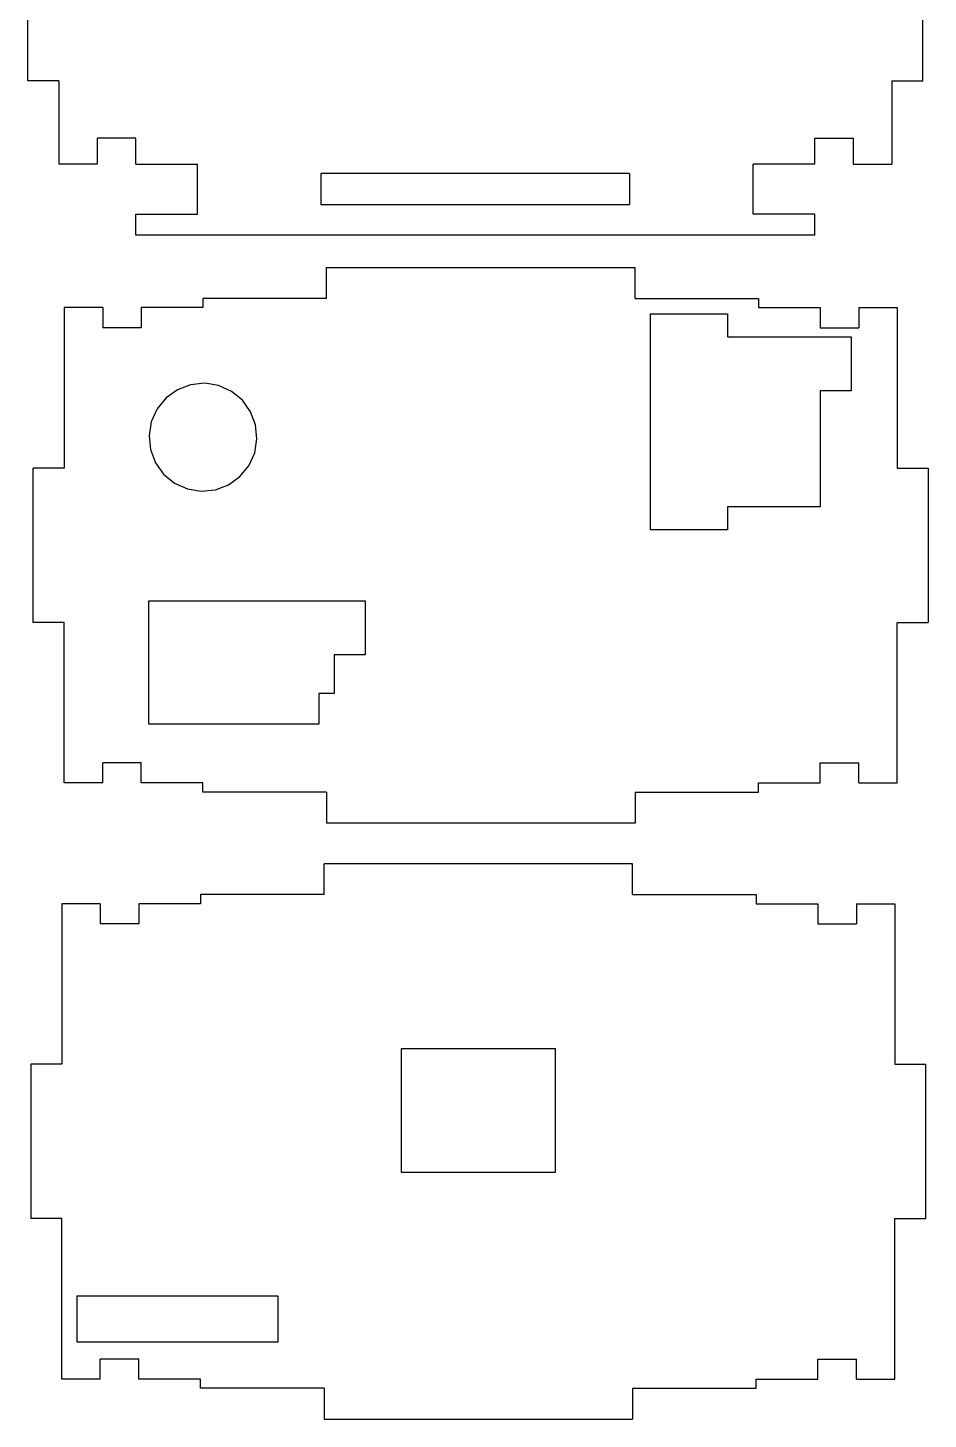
# Model space of a CAD drawing. Header units: metres. Extents: x -60 to 110, y 118 to 308.
# Drawn here: x -60.2 to -1.8, y 121.3 to 211.5 of the extents above; entities that cross this region are included whole.
import ezdxf

# ---------------------------------------------------------------- set-up
doc = ezdxf.new("R2010")
doc.units = ezdxf.units.M

msp = doc.modelspace()

# ---------------------------------------------------------------- linework, layer by layer
at = {"layer": 'Difference'}
for p, q in [((-60.168, 208.05, -2), (-60.168, 228.05, -2)), ((-60.168, 208.05), (-60.168, 228.05)), ((-2.168, 208.05), (-2.168, 228.05)), ((-2.168, 208.05, -2), (-2.168, 228.05, -2)), ((-58.168, 208.05, -2), (-60.168, 208.05, -2)), ((-58.168, 208.05), (-60.168, 208.05)), ((-60.168, 208.05), (-60.168, 208.05, -2)), ((-58.168, 208.05, -2), (-58.168, 202.65, -2)), ((-58.168, 208.05), (-58.168, 202.65)), ((-58.168, 208.05), (-58.168, 208.05, -2)), ((-4.168, 208.05), (-2.168, 208.05)), ((-4.168, 208.05, -2), (-2.168, 208.05, -2)), ((-4.168, 208.05), (-4.168, 208.05, -2)), ((-4.168, 208.05, -2), (-4.168, 202.65, -2)), ((-4.168, 208.05), (-4.168, 202.65)), ((-2.168, 208.05), (-2.168, 208.05, -2)), ((-55.668, 204.35, -2), (-55.668, 202.65, -2)), ((-53.168, 204.35, -2), (-55.668, 204.35, -2)), ((-53.168, 204.35), (-55.668, 204.35)), ((-55.668, 204.35), (-55.668, 202.65)), ((-55.668, 204.35), (-55.668, 204.35, -2)), ((-53.168, 202.65, -2), (-53.168, 204.35, -2)), ((-53.168, 202.65), (-53.168, 204.35)), ((-53.168, 204.35), (-53.168, 204.35, -2)), ((-9.168, 202.65, -2), (-9.168, 204.35, -2)), ((-9.168, 204.35, -2), (-6.668, 204.35, -2)), ((-9.168, 204.35), (-6.668, 204.35)), ((-9.168, 204.35), (-9.168, 204.35, -2)), ((-9.168, 202.65), (-9.168, 204.35)), ((-6.668, 204.35, -2), (-6.668, 202.65, -2)), ((-6.668, 204.35), (-6.668, 204.35, -2)), ((-6.668, 204.35), (-6.668, 202.65)), ((-55.668, 202.65, -2), (-58.168, 202.65, -2)), ((-58.168, 202.65), (-58.168, 202.65, -2)), ((-55.668, 202.65), (-58.168, 202.65)), ((-55.668, 202.65), (-55.668, 202.65, -2)), ((-53.168, 202.65, -2), (-49.168, 202.65, -2)), ((-53.168, 202.65), (-49.168, 202.65)), ((-53.168, 202.65), (-53.168, 202.65, -2)), ((-49.168, 199.405, -2), (-49.168, 202.65, -2)), ((-49.168, 199.405), (-49.168, 202.65)), ((-49.168, 202.65), (-49.168, 202.65, -2)), ((-21.168, 202.05), (-41.168, 202.05)), ((-21.168, 202.05, -2), (-41.168, 202.05, -2)), ((-41.168, 202.05), (-41.168, 202.05, -2)), ((-41.168, 202.05, -2), (-41.168, 200.05, -2)), ((-41.168, 202.05), (-41.168, 200.05)), ((-21.168, 202.05), (-21.168, 202.05, -2)), ((-21.168, 202.05, -2), (-21.168, 200.05, -2)), ((-21.168, 202.05), (-21.168, 200.05)), ((-9.168, 202.65), (-13.168, 202.65)), ((-9.168, 202.65, -2), (-13.168, 202.65, -2)), ((-13.168, 202.65), (-13.168, 202.65, -2)), ((-13.168, 199.405, -2), (-13.168, 202.65, -2)), ((-13.168, 199.405), (-13.168, 202.65)), ((-9.168, 202.65), (-9.168, 202.65, -2)), ((-6.668, 202.65), (-4.168, 202.65)), ((-6.668, 202.65, -2), (-4.168, 202.65, -2)), ((-6.668, 202.65), (-6.668, 202.65, -2)), ((-4.168, 202.65), (-4.168, 202.65, -2)), ((-53.168, 199.405, -2), (-49.168, 199.405, -2)), ((-53.168, 198.05, -2), (-53.168, 199.405, -2)), ((-53.168, 198.05), (-53.168, 199.405)), ((-53.168, 199.405), (-53.168, 199.405, -2)), ((-53.168, 199.405), (-49.168, 199.405)), ((-49.168, 199.405), (-49.168, 199.405, -2)), ((-41.168, 200.05, -2), (-21.168, 200.05, -2)), ((-41.168, 200.05), (-21.168, 200.05)), ((-41.168, 200.05), (-41.168, 200.05, -2)), ((-21.168, 200.05), (-21.168, 200.05, -2)), ((-9.168, 199.405, -2), (-13.168, 199.405, -2)), ((-13.168, 199.405), (-13.168, 199.405, -2)), ((-9.168, 199.405), (-13.168, 199.405)), ((-9.168, 198.05, -2), (-9.168, 199.405, -2)), ((-9.168, 198.05), (-9.168, 199.405)), ((-9.168, 199.405), (-9.168, 199.405, -2)), ((-9.168, 198.05, -2), (-53.168, 198.05, -2)), ((-9.168, 198.05), (-53.168, 198.05)), ((-53.168, 198.05), (-53.168, 198.05, -2)), ((-9.168, 198.05), (-9.168, 198.05, -2))]:
    msp.add_line(p, q, dxfattribs=at)
at = {"layer": 'Group#8'}
for p, q in [((-40.969, 155.319, 0), (-40.969, 157.319, 0)), ((-20.969, 157.319, 0), (-40.969, 157.319, 0)), ((-40.969, 157.319, -2), (-40.969, 157.319, 0)), ((-40.969, 155.319, -2), (-40.969, 157.319, -2)), ((-20.969, 157.319, -2), (-40.969, 157.319, -2)), ((-20.969, 155.319, 0), (-20.969, 157.319, 0)), ((-20.969, 157.319, -2), (-20.969, 157.319, 0)), ((-20.969, 155.319, -2), (-20.969, 157.319, -2)), ((-40.969, 155.319, 0), (-48.969, 155.319, 0)), ((-48.969, 155.319, 0), (-48.969, 154.719, 0)), ((-48.969, 155.319, -2), (-48.969, 155.319, 0)), ((-48.969, 155.319, -2), (-48.969, 154.719, -2)), ((-40.969, 155.319, -2), (-48.969, 155.319, -2)), ((-40.969, 155.319, -2), (-40.969, 155.319, 0)), ((-20.969, 155.319, 0), (-12.969, 155.319, 0)), ((-20.969, 155.319, -2), (-20.969, 155.319, 0)), ((-20.969, 155.319, -2), (-12.969, 155.319, -2)), ((-12.969, 155.319, 0), (-12.969, 154.719, 0)), ((-12.969, 155.319, -2), (-12.969, 155.319, 0)), ((-12.969, 155.319, -2), (-12.969, 154.719, -2)), ((-57.969, 154.719, 0), (-57.969, 144.319, 0)), ((-55.469, 154.719, 0), (-57.969, 154.719, 0)), ((-57.969, 154.719, -2), (-57.969, 154.719, 0)), ((-57.969, 154.719, -2), (-57.969, 144.319, -2)), ((-55.469, 154.719, -2), (-57.969, 154.719, -2)), ((-55.469, 154.719, 0), (-55.469, 153.419, 0)), ((-55.469, 154.719, -2), (-55.469, 154.719, 0)), ((-55.469, 154.719, -2), (-55.469, 153.419, -2)), ((-48.969, 154.719, 0), (-52.969, 154.719, 0)), ((-52.969, 154.719, 0), (-52.969, 153.419, 0)), ((-52.969, 154.719, -2), (-52.969, 154.719, 0)), ((-52.969, 154.719, -2), (-52.969, 153.419, -2)), ((-48.969, 154.719, -2), (-52.969, 154.719, -2)), ((-48.969, 154.719, -2), (-48.969, 154.719, 0)), ((-12.969, 154.719, 0), (-8.969, 154.719, 0)), ((-12.969, 154.719, -2), (-12.969, 154.719, 0)), ((-12.969, 154.719, -2), (-8.969, 154.719, -2)), ((-8.969, 154.719, 0), (-8.969, 153.419, 0)), ((-8.969, 154.719, -2), (-8.969, 154.719, 0)), ((-8.969, 154.719, -2), (-8.969, 153.419, -2)), ((-6.469, 154.719, 0), (-3.969, 154.719)), ((-6.469, 154.719, 0), (-6.469, 153.419, 0)), ((-6.469, 154.719, -2), (-6.469, 154.719, 0)), ((-6.469, 154.719, -2), (-6.469, 153.419, -2)), ((-6.469, 154.719, -2), (-3.969, 154.719, -2)), ((-3.969, 154.719), (-3.969, 144.319)), ((-3.969, 154.719, -2), (-3.969, 154.719)), ((-3.969, 154.719, -2), (-3.969, 144.319, -2)), ((-52.969, 153.419, 0), (-55.469, 153.419, 0)), ((-55.469, 153.419, -2), (-55.469, 153.419, 0)), ((-52.969, 153.419, -2), (-55.469, 153.419, -2)), ((-52.969, 153.419, -2), (-52.969, 153.419, 0)), ((-8.969, 153.419, 0), (-6.469, 153.419, 0)), ((-8.969, 153.419, -2), (-8.969, 153.419, 0)), ((-8.969, 153.419, -2), (-6.469, 153.419, -2)), ((-6.469, 153.419, -2), (-6.469, 153.419, 0)), ((-25.969, 145.319, -2), (-35.969, 145.319, -2)), ((-35.969, 145.319, 0), (-35.969, 137.319, 0)), ((-25.969, 145.319, 0), (-35.969, 145.319, 0)), ((-35.969, 145.319, -2), (-35.969, 145.319, 0)), ((-35.969, 145.319, -2), (-35.969, 137.319, -2)), ((-25.969, 137.319, -2), (-25.969, 145.319, -2)), ((-25.969, 137.319, 0), (-25.969, 145.319, 0)), ((-25.969, 145.319, -2), (-25.969, 145.319, 0)), ((-59.969, 144.319, 0), (-59.969, 134.319, 0)), ((-57.969, 144.319, 0), (-59.969, 144.319, 0)), ((-59.969, 144.319, -2), (-59.969, 144.319, 0)), ((-59.969, 144.319, -2), (-59.969, 134.319, -2)), ((-57.969, 144.319, -2), (-59.969, 144.319, -2)), ((-57.969, 144.319, -2), (-57.969, 144.319, 0)), ((-3.969, 144.319), (-1.969, 144.319, 0)), ((-3.969, 144.319, -2), (-3.969, 144.319)), ((-3.969, 144.319, -2), (-1.969, 144.319, -2)), ((-1.969, 134.319, 0), (-1.969, 144.319, 0)), ((-1.969, 144.319, -2), (-1.969, 144.319, 0)), ((-1.969, 134.319, -2), (-1.969, 144.319, -2)), ((-35.969, 137.319, -2), (-25.969, 137.319, -2)), ((-35.969, 137.319, 0), (-25.969, 137.319, 0)), ((-35.969, 137.319, -2), (-35.969, 137.319, 0)), ((-25.969, 137.319, -2), (-25.969, 137.319, 0)), ((-57.969, 134.319, 0), (-59.969, 134.319, 0)), ((-59.969, 134.319, -2), (-59.969, 134.319, 0)), ((-57.969, 134.319, -2), (-59.969, 134.319, -2)), ((-57.969, 123.919, 0), (-57.969, 134.319, 0)), ((-57.969, 134.319, -2), (-57.969, 134.319, 0)), ((-57.969, 123.919, -2), (-57.969, 134.319, -2)), ((-3.969, 123.919), (-3.969, 134.319)), ((-3.969, 134.319), (-1.969, 134.319, 0)), ((-3.969, 134.319, -2), (-3.969, 134.319)), ((-3.969, 134.319, -2), (-1.969, 134.319, -2)), ((-3.969, 123.919, -2), (-3.969, 134.319, -2)), ((-1.969, 134.319, -2), (-1.969, 134.319, 0)), ((-56.969, 126.319, 0), (-56.969, 129.319, 0)), ((-56.969, 129.319, 0), (-43.969, 129.319, 0)), ((-56.969, 129.319, -2), (-56.969, 129.319, 0)), ((-56.969, 129.319, -2), (-43.969, 129.319, -2)), ((-56.969, 126.319, -2), (-56.969, 129.319, -2)), ((-43.969, 129.319, 0), (-43.969, 126.319, 0)), ((-43.969, 129.319, -2), (-43.969, 129.319, 0)), ((-43.969, 129.319, -2), (-43.969, 126.319, -2)), ((-43.969, 126.319, 0), (-56.969, 126.319, 0)), ((-56.969, 126.319, -2), (-56.969, 126.319, 0)), ((-43.969, 126.319, -2), (-56.969, 126.319, -2)), ((-43.969, 126.319, -2), (-43.969, 126.319, 0)), ((-52.969, 125.219, 0), (-55.469, 125.219, 0)), ((-55.469, 123.919, 0), (-55.469, 125.219, 0)), ((-55.469, 125.219, -2), (-55.469, 125.219, 0)), ((-52.969, 125.219, -2), (-55.469, 125.219, -2)), ((-55.469, 123.919, -2), (-55.469, 125.219, -2)), ((-52.969, 123.919, 0), (-52.969, 125.219, 0)), ((-52.969, 125.219, -2), (-52.969, 125.219, 0)), ((-52.969, 123.919, -2), (-52.969, 125.219, -2)), ((-8.969, 125.219, 0), (-6.469, 125.219, 0)), ((-8.969, 123.919, 0), (-8.969, 125.219, 0)), ((-8.969, 125.219, -2), (-8.969, 125.219, 0)), ((-8.969, 125.219, -2), (-6.469, 125.219, -2)), ((-8.969, 123.919, -2), (-8.969, 125.219, -2)), ((-6.469, 123.919, 0), (-6.469, 125.219, 0)), ((-6.469, 125.219, -2), (-6.469, 125.219, 0)), ((-6.469, 123.919, -2), (-6.469, 125.219, -2)), ((-55.469, 123.919, 0), (-57.969, 123.919, 0)), ((-57.969, 123.919, -2), (-57.969, 123.919, 0)), ((-55.469, 123.919, -2), (-57.969, 123.919, -2)), ((-55.469, 123.919, -2), (-55.469, 123.919, 0)), ((-48.969, 123.919, 0), (-52.969, 123.919, 0)), ((-52.969, 123.919, -2), (-52.969, 123.919, 0)), ((-48.969, 123.919, -2), (-52.969, 123.919, -2)), ((-48.969, 123.319, 0), (-48.969, 123.919, 0)), ((-48.969, 123.919, -2), (-48.969, 123.919, 0)), ((-48.969, 123.319, -2), (-48.969, 123.919, -2)), ((-12.969, 123.919, 0), (-8.969, 123.919, 0)), ((-12.969, 123.319, 0), (-12.969, 123.919, 0)), ((-12.969, 123.919, -2), (-12.969, 123.919, 0)), ((-12.969, 123.919, -2), (-8.969, 123.919, -2)), ((-12.969, 123.319, -2), (-12.969, 123.919, -2)), ((-8.969, 123.919, -2), (-8.969, 123.919, 0)), ((-6.469, 123.919, 0), (-3.969, 123.919)), ((-6.469, 123.919, -2), (-6.469, 123.919, 0)), ((-6.469, 123.919, -2), (-3.969, 123.919, -2)), ((-3.969, 123.919, -2), (-3.969, 123.919)), ((-40.969, 123.319, 0), (-48.969, 123.319, 0)), ((-48.969, 123.319, -2), (-48.969, 123.319, 0)), ((-40.969, 123.319, -2), (-48.969, 123.319, -2)), ((-40.969, 123.319, 0), (-40.969, 121.319, 0)), ((-40.969, 123.319, -2), (-40.969, 123.319, 0)), ((-40.969, 123.319, -2), (-40.969, 121.319, -2)), ((-20.969, 123.319, 0), (-20.969, 121.319, 0)), ((-20.969, 123.319, 0), (-12.969, 123.319, 0)), ((-20.969, 123.319, -2), (-20.969, 123.319, 0)), ((-20.969, 123.319, -2), (-12.969, 123.319, -2)), ((-20.969, 123.319, -2), (-20.969, 121.319, -2)), ((-12.969, 123.319, -2), (-12.969, 123.319, 0)), ((-40.969, 121.319, 0), (-20.969, 121.319, 0)), ((-40.969, 121.319, -2), (-40.969, 121.319, 0)), ((-40.969, 121.319, -2), (-20.969, 121.319, -2)), ((-20.969, 121.319, -2), (-20.969, 121.319, 0))]:
    msp.add_line(p, q, dxfattribs=at)
at = {"layer": 'Group#9'}
for p, q in [((-40.815, 195.955, -2), (-20.815, 195.955, -2)), ((-40.815, 193.955, -2), (-40.815, 195.955, -2)), ((-40.815, 193.955), (-40.815, 195.955)), ((-40.815, 195.955), (-20.815, 195.955)), ((-40.815, 195.955, -2), (-40.815, 195.955)), ((-20.815, 193.955, -2), (-20.815, 195.955, -2)), ((-20.815, 193.955), (-20.815, 195.955)), ((-20.815, 195.955, -2), (-20.815, 195.955)), ((-48.815, 193.955, -2), (-48.815, 193.355, -2)), ((-40.815, 193.955, -2), (-48.815, 193.955, -2)), ((-48.815, 193.955), (-48.815, 193.355)), ((-40.815, 193.955), (-48.815, 193.955)), ((-48.815, 193.955, -2), (-48.815, 193.955)), ((-40.815, 193.955, -2), (-40.815, 193.955)), ((-20.815, 193.955, -2), (-12.815, 193.955, -2)), ((-20.815, 193.955), (-12.815, 193.955)), ((-20.815, 193.955, -2), (-20.815, 193.955)), ((-12.815, 193.955, -2), (-12.815, 193.355, -2)), ((-12.815, 193.955), (-12.815, 193.355)), ((-12.815, 193.955, -2), (-12.815, 193.955)), ((-55.315, 193.355, -2), (-57.815, 193.355, -2)), ((-57.815, 193.355, -2), (-57.815, 182.955, -2)), ((-57.815, 193.355), (-57.815, 182.955)), ((-55.315, 193.355), (-57.815, 193.355)), ((-57.815, 193.355, -2), (-57.815, 193.355)), ((-55.315, 193.355, -2), (-55.315, 192.055, -2)), ((-55.315, 193.355), (-55.315, 192.055)), ((-55.315, 193.355, -2), (-55.315, 193.355)), ((-52.815, 193.355, -2), (-52.815, 192.055, -2)), ((-48.815, 193.355, -2), (-52.815, 193.355, -2)), ((-52.815, 193.355), (-52.815, 192.055)), ((-48.815, 193.355), (-52.815, 193.355)), ((-52.815, 193.355, -2), (-52.815, 193.355)), ((-48.815, 193.355, -2), (-48.815, 193.355)), ((-12.815, 193.355, -2), (-8.815, 193.355, -2)), ((-12.815, 193.355), (-8.815, 193.355)), ((-12.815, 193.355, -2), (-12.815, 193.355)), ((-8.815, 193.355, -2), (-8.815, 192.055, -2)), ((-8.815, 193.355), (-8.815, 192.055)), ((-8.815, 193.355, -2), (-8.815, 193.355)), ((-6.315, 193.355, -2), (-3.815, 193.355, -2)), ((-6.315, 193.355, -2), (-6.315, 192.055, -2)), ((-6.315, 193.355), (-6.315, 192.055)), ((-6.315, 193.355), (-3.815, 193.355)), ((-6.315, 193.355, -2), (-6.315, 193.355)), ((-3.815, 193.355, -2), (-3.815, 182.955, -2)), ((-3.815, 193.355), (-3.815, 182.955)), ((-3.815, 193.355, -2), (-3.815, 193.355)), ((-19.815, 178.955, -2), (-19.815, 192.955, -2)), ((-19.815, 192.955, -2), (-14.815, 192.955, -2)), ((-19.815, 192.955), (-14.815, 192.955)), ((-19.815, 178.955), (-19.815, 192.955)), ((-19.815, 192.955, -2), (-19.815, 192.955)), ((-14.815, 192.955, -2), (-14.815, 191.455, -2)), ((-14.815, 192.955), (-14.815, 191.455)), ((-14.815, 192.955, -2), (-14.815, 192.955)), ((-52.815, 192.055, -2), (-55.315, 192.055, -2)), ((-52.815, 192.055), (-55.315, 192.055)), ((-55.315, 192.055, -2), (-55.315, 192.055)), ((-52.815, 192.055, -2), (-52.815, 192.055)), ((-14.815, 191.455, -2), (-6.815, 191.455, -2)), ((-14.815, 191.455), (-6.815, 191.455)), ((-14.815, 191.455, -2), (-14.815, 191.455)), ((-8.815, 192.055, -2), (-6.315, 192.055, -2)), ((-8.815, 192.055), (-6.315, 192.055)), ((-8.815, 192.055, -2), (-8.815, 192.055)), ((-6.815, 191.455, -2), (-6.815, 187.955, -2)), ((-6.815, 191.455), (-6.815, 187.955)), ((-6.815, 191.455, -2), (-6.815, 191.455)), ((-6.315, 192.055, -2), (-6.315, 192.055)), ((-50.469, 188.04, -2), (-51.211, 187.506, -2)), ((-50.469, 188.04), (-51.211, 187.506)), ((-49.615, 188.363, -2), (-50.469, 188.04, -2)), ((-49.615, 188.363), (-50.469, 188.04)), ((-50.469, 188.04, -2), (-50.469, 188.04)), ((-48.706, 188.453, -2), (-49.615, 188.363, -2)), ((-48.706, 188.453), (-49.615, 188.363)), ((-49.615, 188.363, -2), (-49.615, 188.363)), ((-47.804, 188.306, -2), (-48.706, 188.453, -2)), ((-47.804, 188.306), (-48.706, 188.453)), ((-48.706, 188.453, -2), (-48.706, 188.453)), ((-46.971, 187.93, -2), (-47.804, 188.306, -2)), ((-46.971, 187.93), (-47.804, 188.306)), ((-47.804, 188.306, -2), (-47.804, 188.306)), ((-46.264, 187.351, -2), (-46.971, 187.93, -2)), ((-46.264, 187.351), (-46.971, 187.93)), ((-46.971, 187.93, -2), (-46.971, 187.93)), ((-8.815, 187.955, -2), (-8.815, 180.455, -2)), ((-6.815, 187.955, -2), (-8.815, 187.955, -2)), ((-8.815, 187.955), (-8.815, 180.455)), ((-6.815, 187.955), (-8.815, 187.955)), ((-8.815, 187.955, -2), (-8.815, 187.955)), ((-6.815, 187.955, -2), (-6.815, 187.955)), ((-51.79, 186.799, -2), (-52.166, 185.966, -2)), ((-51.79, 186.799), (-52.166, 185.966)), ((-51.211, 187.506, -2), (-51.79, 186.799, -2)), ((-51.211, 187.506), (-51.79, 186.799)), ((-51.79, 186.799, -2), (-51.79, 186.799)), ((-51.211, 187.506, -2), (-51.211, 187.506)), ((-45.731, 186.61, -2), (-46.264, 187.351, -2)), ((-45.731, 186.61), (-46.264, 187.351)), ((-46.264, 187.351, -2), (-46.264, 187.351)), ((-52.166, 185.966, -2), (-52.313, 185.065, -2)), ((-52.166, 185.966), (-52.313, 185.065)), ((-52.166, 185.966, -2), (-52.166, 185.966)), ((-45.408, 185.755, -2), (-45.731, 186.61, -2)), ((-45.408, 185.755), (-45.731, 186.61)), ((-45.731, 186.61, -2), (-45.731, 186.61)), ((-45.317, 184.846, -2), (-45.408, 185.755, -2)), ((-45.317, 184.846), (-45.408, 185.755)), ((-45.408, 185.755, -2), (-45.408, 185.755)), ((-52.313, 185.065, -2), (-52.223, 184.155, -2)), ((-52.313, 185.065), (-52.223, 184.155)), ((-52.313, 185.065, -2), (-52.313, 185.065)), ((-52.223, 184.155, -2), (-51.899, 183.301, -2)), ((-52.223, 184.155), (-51.899, 183.301)), ((-52.223, 184.155, -2), (-52.223, 184.155)), ((-45.464, 183.944, -2), (-45.317, 184.846, -2)), ((-45.464, 183.944), (-45.317, 184.846)), ((-45.317, 184.846, -2), (-45.317, 184.846)), ((-51.899, 183.301, -2), (-51.366, 182.559, -2)), ((-51.899, 183.301), (-51.366, 182.559)), ((-51.899, 183.301, -2), (-51.899, 183.301)), ((-46.419, 182.404, -2), (-45.84, 183.111, -2)), ((-46.419, 182.404), (-45.84, 183.111)), ((-45.84, 183.111, -2), (-45.464, 183.944, -2)), ((-45.84, 183.111), (-45.464, 183.944)), ((-45.84, 183.111, -2), (-45.84, 183.111)), ((-45.464, 183.944, -2), (-45.464, 183.944)), ((-59.815, 172.955, -2), (-59.815, 182.955, -2)), ((-57.815, 182.955, -2), (-59.815, 182.955, -2)), ((-59.815, 172.955), (-59.815, 182.955)), ((-57.815, 182.955), (-59.815, 182.955)), ((-59.815, 182.955, -2), (-59.815, 182.955)), ((-57.815, 182.955, -2), (-57.815, 182.955)), ((-51.366, 182.559, -2), (-50.659, 181.98, -2)), ((-51.366, 182.559), (-50.659, 181.98)), ((-51.366, 182.559, -2), (-51.366, 182.559)), ((-47.161, 181.871, -2), (-46.419, 182.404, -2)), ((-47.161, 181.871), (-46.419, 182.404)), ((-46.419, 182.404, -2), (-46.419, 182.404)), ((-3.815, 182.955, -2), (-1.815, 182.955, -2)), ((-3.815, 182.955), (-1.815, 182.955)), ((-3.815, 182.955, -2), (-3.815, 182.955)), ((-1.815, 182.955, -2), (-1.815, 172.955, -2)), ((-1.815, 182.955), (-1.815, 172.955)), ((-1.815, 182.955, -2), (-1.815, 182.955)), ((-50.659, 181.98, -2), (-49.826, 181.604, -2)), ((-50.659, 181.98), (-49.826, 181.604)), ((-50.659, 181.98, -2), (-50.659, 181.98)), ((-49.826, 181.604, -2), (-48.925, 181.457, -2)), ((-49.826, 181.604), (-48.925, 181.457)), ((-49.826, 181.604, -2), (-49.826, 181.604)), ((-48.925, 181.457, -2), (-48.015, 181.548, -2)), ((-48.925, 181.457), (-48.015, 181.548)), ((-48.925, 181.457, -2), (-48.925, 181.457)), ((-48.015, 181.548, -2), (-47.161, 181.871, -2)), ((-48.015, 181.548), (-47.161, 181.871)), ((-48.015, 181.548, -2), (-48.015, 181.548)), ((-47.161, 181.871, -2), (-47.161, 181.871)), ((-8.815, 180.455, -2), (-14.815, 180.455, -2)), ((-14.815, 180.455, -2), (-14.815, 178.955, -2)), ((-14.815, 180.455), (-14.815, 178.955)), ((-8.815, 180.455), (-14.815, 180.455)), ((-14.815, 180.455, -2), (-14.815, 180.455)), ((-8.815, 180.455, -2), (-8.815, 180.455)), ((-14.815, 178.955, -2), (-19.815, 178.955, -2)), ((-14.815, 178.955), (-19.815, 178.955)), ((-19.815, 178.955, -2), (-19.815, 178.955)), ((-14.815, 178.955, -2), (-14.815, 178.955)), ((-52.315, 166.355, -2), (-52.315, 174.355, -2)), ((-52.315, 174.355, -2), (-38.315, 174.355, -2)), ((-52.315, 174.355), (-38.315, 174.355)), ((-52.315, 166.355), (-52.315, 174.355)), ((-52.315, 174.355, -2), (-52.315, 174.355)), ((-38.315, 174.355, -2), (-38.315, 170.855, -2)), ((-38.315, 174.355), (-38.315, 170.855)), ((-38.315, 174.355, -2), (-38.315, 174.355)), ((-57.815, 172.955, -2), (-59.815, 172.955, -2)), ((-57.815, 172.955), (-59.815, 172.955)), ((-59.815, 172.955, -2), (-59.815, 172.955)), ((-57.815, 162.555, -2), (-57.815, 172.955, -2)), ((-57.815, 162.555), (-57.815, 172.955)), ((-57.815, 172.955, -2), (-57.815, 172.955)), ((-3.815, 162.555, -2), (-3.815, 172.955, -2)), ((-3.815, 172.955, -2), (-1.815, 172.955, -2)), ((-3.815, 172.955), (-1.815, 172.955)), ((-3.815, 162.555), (-3.815, 172.955)), ((-3.815, 172.955, -2), (-3.815, 172.955)), ((-1.815, 172.955, -2), (-1.815, 172.955)), ((-38.315, 170.855, -2), (-40.315, 170.855, -2)), ((-40.315, 170.855, -2), (-40.315, 168.355, -2)), ((-40.315, 170.855), (-40.315, 168.355)), ((-38.315, 170.855), (-40.315, 170.855)), ((-40.315, 170.855, -2), (-40.315, 170.855)), ((-38.315, 170.855, -2), (-38.315, 170.855)), ((-40.315, 168.355, -2), (-41.315, 168.355, -2)), ((-41.315, 168.355, -2), (-41.315, 166.355, -2)), ((-41.315, 168.355), (-41.315, 166.355)), ((-40.315, 168.355), (-41.315, 168.355)), ((-41.315, 168.355, -2), (-41.315, 168.355)), ((-40.315, 168.355, -2), (-40.315, 168.355)), ((-41.315, 166.355, -2), (-52.315, 166.355, -2)), ((-41.315, 166.355), (-52.315, 166.355)), ((-52.315, 166.355, -2), (-52.315, 166.355)), ((-41.315, 166.355, -2), (-41.315, 166.355)), ((-52.815, 163.855, -2), (-55.315, 163.855, -2)), ((-55.315, 162.555, -2), (-55.315, 163.855, -2)), ((-52.815, 163.855), (-55.315, 163.855)), ((-55.315, 162.555), (-55.315, 163.855)), ((-55.315, 163.855, -2), (-55.315, 163.855)), ((-52.815, 162.555, -2), (-52.815, 163.855, -2)), ((-52.815, 162.555), (-52.815, 163.855)), ((-52.815, 163.855, -2), (-52.815, 163.855)), ((-8.815, 163.855, -2), (-6.315, 163.855, -2)), ((-8.815, 162.555, -2), (-8.815, 163.855, -2)), ((-8.815, 163.855), (-6.315, 163.855)), ((-8.815, 162.555), (-8.815, 163.855)), ((-8.815, 163.855, -2), (-8.815, 163.855)), ((-6.315, 162.555, -2), (-6.315, 163.855, -2)), ((-6.315, 162.555), (-6.315, 163.855)), ((-6.315, 163.855, -2), (-6.315, 163.855)), ((-55.315, 162.555, -2), (-57.815, 162.555, -2)), ((-55.315, 162.555), (-57.815, 162.555)), ((-57.815, 162.555, -2), (-57.815, 162.555)), ((-55.315, 162.555, -2), (-55.315, 162.555)), ((-48.815, 162.555, -2), (-52.815, 162.555, -2)), ((-48.815, 162.555), (-52.815, 162.555)), ((-52.815, 162.555, -2), (-52.815, 162.555)), ((-48.815, 161.955, -2), (-48.815, 162.555, -2)), ((-48.815, 161.955), (-48.815, 162.555)), ((-48.815, 162.555, -2), (-48.815, 162.555)), ((-12.815, 162.555, -2), (-8.815, 162.555, -2)), ((-12.815, 161.955, -2), (-12.815, 162.555, -2)), ((-12.815, 162.555), (-8.815, 162.555)), ((-12.815, 161.955), (-12.815, 162.555)), ((-12.815, 162.555, -2), (-12.815, 162.555)), ((-8.815, 162.555, -2), (-8.815, 162.555)), ((-6.315, 162.555, -2), (-3.815, 162.555, -2)), ((-6.315, 162.555), (-3.815, 162.555)), ((-6.315, 162.555, -2), (-6.315, 162.555)), ((-3.815, 162.555, -2), (-3.815, 162.555)), ((-40.815, 161.955, -2), (-48.815, 161.955, -2)), ((-40.815, 161.955), (-48.815, 161.955)), ((-48.815, 161.955, -2), (-48.815, 161.955)), ((-40.815, 161.955, -2), (-40.815, 159.955, -2)), ((-40.815, 161.955), (-40.815, 159.955)), ((-40.815, 161.955, -2), (-40.815, 161.955)), ((-20.815, 161.955, -2), (-20.815, 159.955, -2)), ((-20.815, 161.955, -2), (-12.815, 161.955, -2)), ((-20.815, 161.955), (-12.815, 161.955)), ((-20.815, 161.955), (-20.815, 159.955)), ((-20.815, 161.955, -2), (-20.815, 161.955)), ((-12.815, 161.955, -2), (-12.815, 161.955)), ((-20.815, 159.955, -2), (-40.815, 159.955, -2)), ((-20.815, 159.955), (-40.815, 159.955)), ((-40.815, 159.955, -2), (-40.815, 159.955)), ((-20.815, 159.955, -2), (-20.815, 159.955))]:
    msp.add_line(p, q, dxfattribs=at)

doc.saveas('drawing.dxf')
